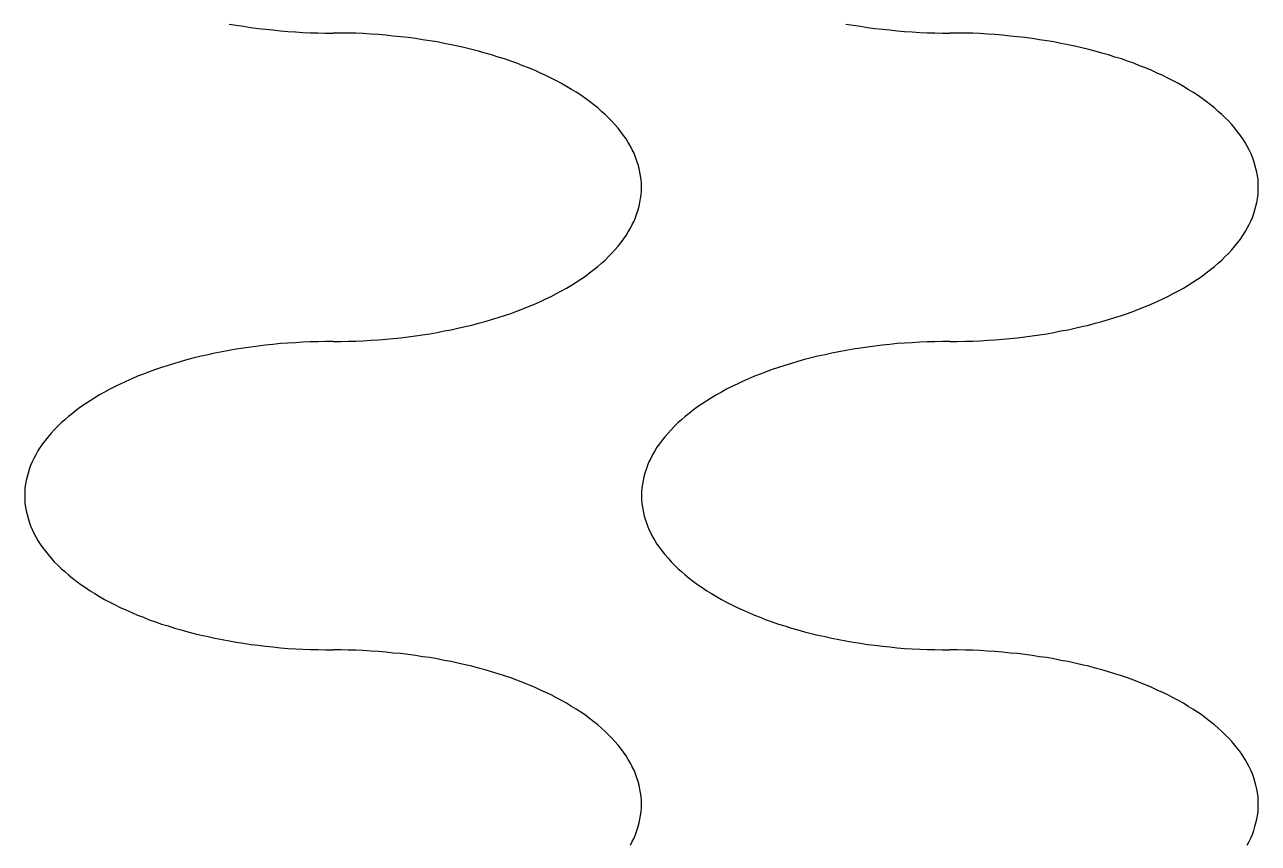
# Model space of a CAD drawing. Extents: x 0 to 40, y 0 to 70.
# Drawn here: x 29.6 to 30, y 56.0373 to 56.3027 of the extents above; entities that cross this region are included whole.
import ezdxf

# ---------------------------------------------------------------- set-up
doc = ezdxf.new("R2010")
doc.units = 0
doc.layers.add('AL_FOIL', color=2, linetype='CONTINUOUS')

msp = doc.modelspace()

# ---------------------------------------------------------------- linework, layer by layer
at = {"layer": 'AL_FOIL'}
for p, q in [((29.6663, 56.3029), (29.6686, 56.3025)), ((29.6686, 56.3025), (29.671, 56.3022)), ((29.671, 56.3022), (29.6733, 56.3018)), ((29.6733, 56.3018), (29.6757, 56.3015)), ((29.6757, 56.3015), (29.6781, 56.3012)), ((29.6781, 56.3012), (29.6805, 56.301)), ((29.6805, 56.301), (29.6829, 56.3007)), ((29.6829, 56.3007), (29.6853, 56.3005)), ((29.6853, 56.3005), (29.6878, 56.3004)), ((29.6878, 56.3004), (29.6902, 56.3002)), ((29.6902, 56.3002), (29.6926, 56.3001)), ((29.6926, 56.3001), (29.6951, 56.3001)), ((29.6951, 56.3001), (29.6975, 56.3)), ((29.6975, 56.3), (29.7, 56.3)), ((29.7025, 56.3), (29.7, 56.3)), ((29.7049, 56.2999), (29.7025, 56.3)), ((29.8663, 56.3029), (29.8686, 56.3025)), ((29.8686, 56.3025), (29.871, 56.3022)), ((29.871, 56.3022), (29.8733, 56.3018)), ((29.8733, 56.3018), (29.8757, 56.3015)), ((29.8757, 56.3015), (29.8781, 56.3012)), ((29.8781, 56.3012), (29.8805, 56.301)), ((29.8805, 56.301), (29.8829, 56.3007)), ((29.8829, 56.3007), (29.8853, 56.3005)), ((29.8853, 56.3005), (29.8878, 56.3004)), ((29.8878, 56.3004), (29.8902, 56.3002)), ((29.8902, 56.3002), (29.8926, 56.3001)), ((29.8926, 56.3001), (29.8951, 56.3001)), ((29.8951, 56.3001), (29.8975, 56.3)), ((29.8975, 56.3), (29.9, 56.3)), ((29.9025, 56.3), (29.9, 56.3)), ((29.9049, 56.2999), (29.9025, 56.3)), ((29.7074, 56.2999), (29.7049, 56.2999)), ((29.7098, 56.2998), (29.7074, 56.2999)), ((29.7122, 56.2996), (29.7098, 56.2998)), ((29.7147, 56.2995), (29.7122, 56.2996)), ((29.7171, 56.2993), (29.7147, 56.2995)), ((29.7195, 56.299), (29.7171, 56.2993)), ((29.7219, 56.2988), (29.7195, 56.299)), ((29.7243, 56.2985), (29.7219, 56.2988)), ((29.7267, 56.2982), (29.7243, 56.2985)), ((29.729, 56.2978), (29.7267, 56.2982)), ((29.7314, 56.2975), (29.729, 56.2978)), ((29.7337, 56.2971), (29.7314, 56.2975)), ((29.736, 56.2966), (29.7337, 56.2971)), ((29.7383, 56.2962), (29.736, 56.2966)), ((29.7405, 56.2957), (29.7383, 56.2962)), ((29.9074, 56.2999), (29.9049, 56.2999)), ((29.9098, 56.2998), (29.9074, 56.2999)), ((29.9122, 56.2996), (29.9098, 56.2998)), ((29.9147, 56.2995), (29.9122, 56.2996)), ((29.9171, 56.2993), (29.9147, 56.2995)), ((29.9195, 56.299), (29.9171, 56.2993)), ((29.9219, 56.2988), (29.9195, 56.299)), ((29.9243, 56.2985), (29.9219, 56.2988)), ((29.9267, 56.2982), (29.9243, 56.2985)), ((29.929, 56.2978), (29.9267, 56.2982)), ((29.9314, 56.2975), (29.929, 56.2978)), ((29.9337, 56.2971), (29.9314, 56.2975)), ((29.936, 56.2966), (29.9337, 56.2971)), ((29.9383, 56.2962), (29.936, 56.2966)), ((29.9405, 56.2957), (29.9383, 56.2962)), ((29.7428, 56.2952), (29.7405, 56.2957)), ((29.745, 56.2947), (29.7428, 56.2952)), ((29.7471, 56.2941), (29.745, 56.2947)), ((29.7493, 56.2935), (29.7471, 56.2941)), ((29.7514, 56.2929), (29.7493, 56.2935)), ((29.7535, 56.2922), (29.7514, 56.2929)), ((29.7556, 56.2916), (29.7535, 56.2922)), ((29.9428, 56.2952), (29.9405, 56.2957)), ((29.945, 56.2947), (29.9428, 56.2952)), ((29.9471, 56.2941), (29.945, 56.2947)), ((29.9493, 56.2935), (29.9471, 56.2941)), ((29.9514, 56.2929), (29.9493, 56.2935)), ((29.9535, 56.2922), (29.9514, 56.2929)), ((29.9556, 56.2916), (29.9535, 56.2922)), ((29.7576, 56.2909), (29.7556, 56.2916)), ((29.7596, 56.2902), (29.7576, 56.2909)), ((29.7615, 56.2894), (29.7596, 56.2902)), ((29.7634, 56.2887), (29.7615, 56.2894)), ((29.7653, 56.2879), (29.7634, 56.2887)), ((29.9576, 56.2909), (29.9556, 56.2916)), ((29.9596, 56.2902), (29.9576, 56.2909)), ((29.9615, 56.2894), (29.9596, 56.2902)), ((29.9634, 56.2887), (29.9615, 56.2894)), ((29.9653, 56.2879), (29.9634, 56.2887)), ((29.7672, 56.287), (29.7653, 56.2879)), ((29.769, 56.2862), (29.7672, 56.287)), ((29.7707, 56.2854), (29.769, 56.2862)), ((29.7724, 56.2845), (29.7707, 56.2854)), ((29.7741, 56.2836), (29.7724, 56.2845)), ((29.9672, 56.287), (29.9653, 56.2879)), ((29.969, 56.2862), (29.9672, 56.287)), ((29.9707, 56.2854), (29.969, 56.2862)), ((29.9724, 56.2845), (29.9707, 56.2854)), ((29.9741, 56.2836), (29.9724, 56.2845)), ((29.7757, 56.2827), (29.7741, 56.2836)), ((29.7773, 56.2817), (29.7757, 56.2827)), ((29.7788, 56.2808), (29.7773, 56.2817)), ((29.7803, 56.2798), (29.7788, 56.2808)), ((29.9757, 56.2827), (29.9741, 56.2836)), ((29.9773, 56.2817), (29.9757, 56.2827)), ((29.9788, 56.2808), (29.9773, 56.2817)), ((29.9803, 56.2798), (29.9788, 56.2808)), ((29.7818, 56.2788), (29.7803, 56.2798)), ((29.7831, 56.2778), (29.7818, 56.2788)), ((29.7845, 56.2767), (29.7831, 56.2778)), ((29.7858, 56.2757), (29.7845, 56.2767)), ((29.9818, 56.2788), (29.9803, 56.2798)), ((29.9831, 56.2778), (29.9818, 56.2788)), ((29.9845, 56.2767), (29.9831, 56.2778)), ((29.9858, 56.2757), (29.9845, 56.2767)), ((29.787, 56.2746), (29.7858, 56.2757)), ((29.7882, 56.2736), (29.787, 56.2746)), ((29.7893, 56.2725), (29.7882, 56.2736)), ((29.7904, 56.2714), (29.7893, 56.2725)), ((29.987, 56.2746), (29.9858, 56.2757)), ((29.9882, 56.2736), (29.987, 56.2746)), ((29.9893, 56.2725), (29.9882, 56.2736)), ((29.9904, 56.2714), (29.9893, 56.2725)), ((29.7914, 56.2703), (29.7904, 56.2714)), ((29.7924, 56.2691), (29.7914, 56.2703)), ((29.7933, 56.268), (29.7924, 56.2691)), ((29.7942, 56.2668), (29.7933, 56.268)), ((29.9914, 56.2703), (29.9904, 56.2714)), ((29.9924, 56.2691), (29.9914, 56.2703)), ((29.9933, 56.268), (29.9924, 56.2691)), ((29.9942, 56.2668), (29.9933, 56.268)), ((29.795, 56.2657), (29.7942, 56.2668)), ((29.7957, 56.2645), (29.795, 56.2657)), ((29.7964, 56.2633), (29.7957, 56.2645)), ((29.995, 56.2657), (29.9942, 56.2668)), ((29.9957, 56.2645), (29.995, 56.2657)), ((29.9964, 56.2633), (29.9957, 56.2645)), ((29.797, 56.2621), (29.7964, 56.2633)), ((29.7976, 56.261), (29.797, 56.2621)), ((29.7981, 56.2598), (29.7976, 56.261)), ((29.997, 56.2621), (29.9964, 56.2633)), ((29.9976, 56.261), (29.997, 56.2621)), ((29.9981, 56.2598), (29.9976, 56.261)), ((29.7985, 56.2585), (29.7981, 56.2598)), ((29.7989, 56.2573), (29.7985, 56.2585)), ((29.7992, 56.2561), (29.7989, 56.2573)), ((29.7995, 56.2549), (29.7992, 56.2561)), ((29.9985, 56.2585), (29.9981, 56.2598)), ((29.9989, 56.2573), (29.9985, 56.2585)), ((29.9992, 56.2561), (29.9989, 56.2573)), ((29.9995, 56.2549), (29.9992, 56.2561)), ((29.7997, 56.2537), (29.7995, 56.2549)), ((29.7999, 56.2525), (29.7997, 56.2537)), ((29.8, 56.2512), (29.7999, 56.2525)), ((29.9997, 56.2537), (29.9995, 56.2549)), ((29.9999, 56.2525), (29.9997, 56.2537)), ((30, 56.2512), (29.9999, 56.2525)), ((29.7999, 56.2475), (29.8, 56.2488)), ((29.8, 56.25), (29.8, 56.2512)), ((29.8, 56.2488), (29.8, 56.25)), ((29.9999, 56.2475), (30, 56.2488)), ((30, 56.25), (30, 56.2512)), ((30, 56.2488), (30, 56.25)), ((29.7992, 56.2439), (29.7995, 56.2451)), ((29.7995, 56.2451), (29.7997, 56.2463)), ((29.7997, 56.2463), (29.7999, 56.2475)), ((29.9992, 56.2439), (29.9995, 56.2451)), ((29.9995, 56.2451), (29.9997, 56.2463)), ((29.9997, 56.2463), (29.9999, 56.2475)), ((29.7976, 56.239), (29.7981, 56.2402)), ((29.7981, 56.2402), (29.7985, 56.2415)), ((29.7985, 56.2415), (29.7989, 56.2427)), ((29.7989, 56.2427), (29.7992, 56.2439)), ((29.9976, 56.239), (29.9981, 56.2402)), ((29.9981, 56.2402), (29.9985, 56.2415)), ((29.9985, 56.2415), (29.9989, 56.2427)), ((29.9989, 56.2427), (29.9992, 56.2439)), ((29.7957, 56.2355), (29.7964, 56.2367)), ((29.7964, 56.2367), (29.797, 56.2379)), ((29.797, 56.2379), (29.7976, 56.239)), ((29.9957, 56.2355), (29.9964, 56.2367)), ((29.9964, 56.2367), (29.997, 56.2379)), ((29.997, 56.2379), (29.9976, 56.239)), ((29.7924, 56.2309), (29.7933, 56.232)), ((29.7933, 56.232), (29.7942, 56.2332)), ((29.7942, 56.2332), (29.795, 56.2343)), ((29.795, 56.2343), (29.7957, 56.2355)), ((29.9924, 56.2309), (29.9933, 56.232)), ((29.9933, 56.232), (29.9942, 56.2332)), ((29.9942, 56.2332), (29.995, 56.2343)), ((29.995, 56.2343), (29.9957, 56.2355)), ((29.7893, 56.2275), (29.7904, 56.2286)), ((29.7904, 56.2286), (29.7914, 56.2297)), ((29.7914, 56.2297), (29.7924, 56.2309)), ((29.9893, 56.2275), (29.9904, 56.2286)), ((29.9904, 56.2286), (29.9914, 56.2297)), ((29.9914, 56.2297), (29.9924, 56.2309)), ((29.7845, 56.2233), (29.7858, 56.2243)), ((29.7858, 56.2243), (29.787, 56.2254)), ((29.787, 56.2254), (29.7882, 56.2264)), ((29.7882, 56.2264), (29.7893, 56.2275)), ((29.9845, 56.2233), (29.9858, 56.2243)), ((29.9858, 56.2243), (29.987, 56.2254)), ((29.987, 56.2254), (29.9882, 56.2264)), ((29.9882, 56.2264), (29.9893, 56.2275)), ((29.7788, 56.2192), (29.7803, 56.2202)), ((29.7803, 56.2202), (29.7818, 56.2212)), ((29.7818, 56.2212), (29.7831, 56.2222)), ((29.7831, 56.2222), (29.7845, 56.2233)), ((29.9788, 56.2192), (29.9803, 56.2202)), ((29.9803, 56.2202), (29.9818, 56.2212)), ((29.9818, 56.2212), (29.9831, 56.2222)), ((29.9831, 56.2222), (29.9845, 56.2233)), ((29.7724, 56.2155), (29.7741, 56.2164)), ((29.7741, 56.2164), (29.7757, 56.2173)), ((29.7757, 56.2173), (29.7773, 56.2183)), ((29.7773, 56.2183), (29.7788, 56.2192)), ((29.9724, 56.2155), (29.9741, 56.2164)), ((29.9741, 56.2164), (29.9757, 56.2173)), ((29.9757, 56.2173), (29.9773, 56.2183)), ((29.9773, 56.2183), (29.9788, 56.2192)), ((29.7634, 56.2113), (29.7653, 56.2121)), ((29.7653, 56.2121), (29.7672, 56.213)), ((29.7672, 56.213), (29.769, 56.2138)), ((29.769, 56.2138), (29.7707, 56.2146)), ((29.7707, 56.2146), (29.7724, 56.2155)), ((29.9634, 56.2113), (29.9653, 56.2121)), ((29.9653, 56.2121), (29.9672, 56.213)), ((29.9672, 56.213), (29.969, 56.2138)), ((29.969, 56.2138), (29.9707, 56.2146)), ((29.9707, 56.2146), (29.9724, 56.2155)), ((29.7535, 56.2078), (29.7556, 56.2084)), ((29.7556, 56.2084), (29.7576, 56.2091)), ((29.7576, 56.2091), (29.7596, 56.2098)), ((29.7596, 56.2098), (29.7615, 56.2106)), ((29.7615, 56.2106), (29.7634, 56.2113)), ((29.9535, 56.2078), (29.9556, 56.2084)), ((29.9556, 56.2084), (29.9576, 56.2091)), ((29.9576, 56.2091), (29.9596, 56.2098)), ((29.9596, 56.2098), (29.9615, 56.2106)), ((29.9615, 56.2106), (29.9634, 56.2113)), ((29.7383, 56.2038), (29.7405, 56.2043)), ((29.7405, 56.2043), (29.7428, 56.2048)), ((29.7428, 56.2048), (29.745, 56.2053)), ((29.745, 56.2053), (29.7471, 56.2059)), ((29.7471, 56.2059), (29.7493, 56.2065)), ((29.7493, 56.2065), (29.7514, 56.2071)), ((29.7514, 56.2071), (29.7535, 56.2078)), ((29.9383, 56.2038), (29.9405, 56.2043)), ((29.9405, 56.2043), (29.9428, 56.2048)), ((29.9428, 56.2048), (29.945, 56.2053)), ((29.945, 56.2053), (29.9471, 56.2059)), ((29.9471, 56.2059), (29.9493, 56.2065)), ((29.9493, 56.2065), (29.9514, 56.2071)), ((29.9514, 56.2071), (29.9535, 56.2078)), ((29.6975, 56.2), (29.6951, 56.1999)), ((29.7, 56.2), (29.6975, 56.2)), ((29.7, 56.2), (29.7025, 56.2)), ((29.7025, 56.2), (29.7049, 56.2001)), ((29.7049, 56.2001), (29.7074, 56.2001)), ((29.7074, 56.2001), (29.7098, 56.2002)), ((29.7098, 56.2002), (29.7122, 56.2004)), ((29.7122, 56.2004), (29.7147, 56.2005)), ((29.7147, 56.2005), (29.7171, 56.2007)), ((29.7171, 56.2007), (29.7195, 56.201)), ((29.7195, 56.201), (29.7219, 56.2012)), ((29.7219, 56.2012), (29.7243, 56.2015)), ((29.7243, 56.2015), (29.7267, 56.2018)), ((29.7267, 56.2018), (29.729, 56.2022)), ((29.729, 56.2022), (29.7314, 56.2025)), ((29.7314, 56.2025), (29.7337, 56.2029)), ((29.7337, 56.2029), (29.736, 56.2034)), ((29.736, 56.2034), (29.7383, 56.2038)), ((29.8975, 56.2), (29.8951, 56.1999)), ((29.9, 56.2), (29.8975, 56.2)), ((29.9, 56.2), (29.9025, 56.2)), ((29.9025, 56.2), (29.9049, 56.2001)), ((29.9049, 56.2001), (29.9074, 56.2001)), ((29.9074, 56.2001), (29.9098, 56.2002)), ((29.9098, 56.2002), (29.9122, 56.2004)), ((29.9122, 56.2004), (29.9147, 56.2005)), ((29.9147, 56.2005), (29.9171, 56.2007)), ((29.9171, 56.2007), (29.9195, 56.201)), ((29.9195, 56.201), (29.9219, 56.2012)), ((29.9219, 56.2012), (29.9243, 56.2015)), ((29.9243, 56.2015), (29.9267, 56.2018)), ((29.9267, 56.2018), (29.929, 56.2022)), ((29.929, 56.2022), (29.9314, 56.2025)), ((29.9314, 56.2025), (29.9337, 56.2029)), ((29.9337, 56.2029), (29.936, 56.2034)), ((29.936, 56.2034), (29.9383, 56.2038)), ((29.6617, 56.1962), (29.6595, 56.1957)), ((29.664, 56.1966), (29.6617, 56.1962)), ((29.6663, 56.1971), (29.664, 56.1966)), ((29.6686, 56.1975), (29.6663, 56.1971)), ((29.671, 56.1978), (29.6686, 56.1975)), ((29.6733, 56.1982), (29.671, 56.1978)), ((29.6757, 56.1985), (29.6733, 56.1982)), ((29.6781, 56.1988), (29.6757, 56.1985)), ((29.6805, 56.199), (29.6781, 56.1988)), ((29.6829, 56.1993), (29.6805, 56.199)), ((29.6853, 56.1995), (29.6829, 56.1993)), ((29.6878, 56.1996), (29.6853, 56.1995)), ((29.6902, 56.1998), (29.6878, 56.1996)), ((29.6926, 56.1999), (29.6902, 56.1998)), ((29.6951, 56.1999), (29.6926, 56.1999)), ((29.8617, 56.1962), (29.8595, 56.1957)), ((29.864, 56.1966), (29.8617, 56.1962)), ((29.8663, 56.1971), (29.864, 56.1966)), ((29.8686, 56.1975), (29.8663, 56.1971)), ((29.871, 56.1978), (29.8686, 56.1975)), ((29.8733, 56.1982), (29.871, 56.1978)), ((29.8757, 56.1985), (29.8733, 56.1982)), ((29.8781, 56.1988), (29.8757, 56.1985)), ((29.8805, 56.199), (29.8781, 56.1988)), ((29.8829, 56.1993), (29.8805, 56.199)), ((29.8853, 56.1995), (29.8829, 56.1993)), ((29.8878, 56.1996), (29.8853, 56.1995)), ((29.8902, 56.1998), (29.8878, 56.1996)), ((29.8926, 56.1999), (29.8902, 56.1998)), ((29.8951, 56.1999), (29.8926, 56.1999)), ((29.6465, 56.1922), (29.6444, 56.1916)), ((29.6486, 56.1929), (29.6465, 56.1922)), ((29.6507, 56.1935), (29.6486, 56.1929)), ((29.6529, 56.1941), (29.6507, 56.1935)), ((29.655, 56.1947), (29.6529, 56.1941)), ((29.6572, 56.1952), (29.655, 56.1947)), ((29.6595, 56.1957), (29.6572, 56.1952)), ((29.8465, 56.1922), (29.8444, 56.1916)), ((29.8486, 56.1929), (29.8465, 56.1922)), ((29.8507, 56.1935), (29.8486, 56.1929)), ((29.8529, 56.1941), (29.8507, 56.1935)), ((29.855, 56.1947), (29.8529, 56.1941)), ((29.8572, 56.1952), (29.855, 56.1947)), ((29.8595, 56.1957), (29.8572, 56.1952)), ((29.6366, 56.1887), (29.6347, 56.1879)), ((29.6385, 56.1894), (29.6366, 56.1887)), ((29.6404, 56.1902), (29.6385, 56.1894)), ((29.6424, 56.1909), (29.6404, 56.1902)), ((29.6444, 56.1916), (29.6424, 56.1909)), ((29.8366, 56.1887), (29.8347, 56.1879)), ((29.8385, 56.1894), (29.8366, 56.1887)), ((29.8404, 56.1902), (29.8385, 56.1894)), ((29.8424, 56.1909), (29.8404, 56.1902)), ((29.8444, 56.1916), (29.8424, 56.1909)), ((29.6276, 56.1845), (29.6259, 56.1836)), ((29.6293, 56.1854), (29.6276, 56.1845)), ((29.631, 56.1862), (29.6293, 56.1854)), ((29.6328, 56.187), (29.631, 56.1862)), ((29.6347, 56.1879), (29.6328, 56.187)), ((29.8276, 56.1845), (29.8259, 56.1836)), ((29.8293, 56.1854), (29.8276, 56.1845)), ((29.831, 56.1862), (29.8293, 56.1854)), ((29.8328, 56.187), (29.831, 56.1862)), ((29.8347, 56.1879), (29.8328, 56.187)), ((29.6212, 56.1808), (29.6197, 56.1798)), ((29.6227, 56.1817), (29.6212, 56.1808)), ((29.6243, 56.1827), (29.6227, 56.1817)), ((29.6259, 56.1836), (29.6243, 56.1827)), ((29.8212, 56.1808), (29.8197, 56.1798)), ((29.8227, 56.1817), (29.8212, 56.1808)), ((29.8243, 56.1827), (29.8227, 56.1817)), ((29.8259, 56.1836), (29.8243, 56.1827)), ((29.6155, 56.1767), (29.6142, 56.1757)), ((29.6169, 56.1778), (29.6155, 56.1767)), ((29.6182, 56.1788), (29.6169, 56.1778)), ((29.6197, 56.1798), (29.6182, 56.1788)), ((29.8155, 56.1767), (29.8142, 56.1757)), ((29.8169, 56.1778), (29.8155, 56.1767)), ((29.8182, 56.1788), (29.8169, 56.1778)), ((29.8197, 56.1798), (29.8182, 56.1788)), ((29.6107, 56.1725), (29.6096, 56.1714)), ((29.6118, 56.1736), (29.6107, 56.1725)), ((29.613, 56.1746), (29.6118, 56.1736)), ((29.6142, 56.1757), (29.613, 56.1746)), ((29.8107, 56.1725), (29.8096, 56.1714)), ((29.8118, 56.1736), (29.8107, 56.1725)), ((29.813, 56.1746), (29.8118, 56.1736)), ((29.8142, 56.1757), (29.813, 56.1746)), ((29.6067, 56.168), (29.6058, 56.1668)), ((29.6076, 56.1691), (29.6067, 56.168)), ((29.6086, 56.1703), (29.6076, 56.1691)), ((29.6096, 56.1714), (29.6086, 56.1703)), ((29.8067, 56.168), (29.8058, 56.1668)), ((29.8076, 56.1691), (29.8067, 56.168)), ((29.8086, 56.1703), (29.8076, 56.1691)), ((29.8096, 56.1714), (29.8086, 56.1703)), ((29.6043, 56.1645), (29.6036, 56.1633)), ((29.605, 56.1657), (29.6043, 56.1645)), ((29.6058, 56.1668), (29.605, 56.1657)), ((29.8043, 56.1645), (29.8036, 56.1633)), ((29.805, 56.1657), (29.8043, 56.1645)), ((29.8058, 56.1668), (29.805, 56.1657)), ((29.6024, 56.161), (29.6019, 56.1598)), ((29.603, 56.1621), (29.6024, 56.161)), ((29.6036, 56.1633), (29.603, 56.1621)), ((29.8024, 56.161), (29.8019, 56.1598)), ((29.803, 56.1621), (29.8024, 56.161)), ((29.8036, 56.1633), (29.803, 56.1621)), ((29.6008, 56.1561), (29.6005, 56.1549)), ((29.6011, 56.1573), (29.6008, 56.1561)), ((29.6015, 56.1585), (29.6011, 56.1573)), ((29.6019, 56.1598), (29.6015, 56.1585)), ((29.8008, 56.1561), (29.8005, 56.1549)), ((29.8011, 56.1573), (29.8008, 56.1561)), ((29.8015, 56.1585), (29.8011, 56.1573)), ((29.8019, 56.1598), (29.8015, 56.1585)), ((29.6001, 56.1525), (29.6, 56.1512)), ((29.6003, 56.1537), (29.6001, 56.1525)), ((29.6005, 56.1549), (29.6003, 56.1537)), ((29.8001, 56.1525), (29.8, 56.1512)), ((29.8003, 56.1537), (29.8001, 56.1525)), ((29.8005, 56.1549), (29.8003, 56.1537)), ((29.6, 56.1512), (29.6, 56.15)), ((29.6, 56.15), (29.6, 56.1488)), ((29.6, 56.1488), (29.6001, 56.1475)), ((29.8, 56.1512), (29.8, 56.15)), ((29.8, 56.15), (29.8, 56.1488)), ((29.8, 56.1488), (29.8001, 56.1475)), ((29.6001, 56.1475), (29.6003, 56.1463)), ((29.6003, 56.1463), (29.6005, 56.1451)), ((29.6005, 56.1451), (29.6008, 56.1439)), ((29.8001, 56.1475), (29.8003, 56.1463)), ((29.8003, 56.1463), (29.8005, 56.1451)), ((29.8005, 56.1451), (29.8008, 56.1439)), ((29.6008, 56.1439), (29.6011, 56.1427)), ((29.6011, 56.1427), (29.6015, 56.1415)), ((29.6015, 56.1415), (29.6019, 56.1402)), ((29.6019, 56.1402), (29.6024, 56.139)), ((29.8008, 56.1439), (29.8011, 56.1427)), ((29.8011, 56.1427), (29.8015, 56.1415)), ((29.8015, 56.1415), (29.8019, 56.1402)), ((29.8019, 56.1402), (29.8024, 56.139)), ((29.6024, 56.139), (29.603, 56.1379)), ((29.603, 56.1379), (29.6036, 56.1367)), ((29.6036, 56.1367), (29.6043, 56.1355)), ((29.8024, 56.139), (29.803, 56.1379)), ((29.803, 56.1379), (29.8036, 56.1367)), ((29.8036, 56.1367), (29.8043, 56.1355)), ((29.6043, 56.1355), (29.605, 56.1343)), ((29.605, 56.1343), (29.6058, 56.1332)), ((29.6058, 56.1332), (29.6067, 56.132)), ((29.6067, 56.132), (29.6076, 56.1309)), ((29.8043, 56.1355), (29.805, 56.1343)), ((29.805, 56.1343), (29.8058, 56.1332)), ((29.8058, 56.1332), (29.8067, 56.132)), ((29.8067, 56.132), (29.8076, 56.1309)), ((29.6076, 56.1309), (29.6086, 56.1297)), ((29.6086, 56.1297), (29.6096, 56.1286)), ((29.6096, 56.1286), (29.6107, 56.1275)), ((29.8076, 56.1309), (29.8086, 56.1297)), ((29.8086, 56.1297), (29.8096, 56.1286)), ((29.8096, 56.1286), (29.8107, 56.1275)), ((29.6107, 56.1275), (29.6118, 56.1264)), ((29.6118, 56.1264), (29.613, 56.1254)), ((29.613, 56.1254), (29.6142, 56.1243)), ((29.6142, 56.1243), (29.6155, 56.1233)), ((29.8107, 56.1275), (29.8118, 56.1264)), ((29.8118, 56.1264), (29.813, 56.1254)), ((29.813, 56.1254), (29.8142, 56.1243)), ((29.8142, 56.1243), (29.8155, 56.1233)), ((29.6155, 56.1233), (29.6169, 56.1222)), ((29.6169, 56.1222), (29.6182, 56.1212)), ((29.6182, 56.1212), (29.6197, 56.1202)), ((29.6197, 56.1202), (29.6212, 56.1192)), ((29.8155, 56.1233), (29.8169, 56.1222)), ((29.8169, 56.1222), (29.8182, 56.1212)), ((29.8182, 56.1212), (29.8197, 56.1202)), ((29.8197, 56.1202), (29.8212, 56.1192)), ((29.6212, 56.1192), (29.6227, 56.1183)), ((29.6227, 56.1183), (29.6243, 56.1173)), ((29.6243, 56.1173), (29.6259, 56.1164)), ((29.6259, 56.1164), (29.6276, 56.1155)), ((29.8212, 56.1192), (29.8227, 56.1183)), ((29.8227, 56.1183), (29.8243, 56.1173)), ((29.8243, 56.1173), (29.8259, 56.1164)), ((29.8259, 56.1164), (29.8276, 56.1155)), ((29.6276, 56.1155), (29.6293, 56.1146)), ((29.6293, 56.1146), (29.631, 56.1138)), ((29.631, 56.1138), (29.6328, 56.113)), ((29.6328, 56.113), (29.6347, 56.1121)), ((29.6347, 56.1121), (29.6366, 56.1113)), ((29.8276, 56.1155), (29.8293, 56.1146)), ((29.8293, 56.1146), (29.831, 56.1138)), ((29.831, 56.1138), (29.8328, 56.113)), ((29.8328, 56.113), (29.8347, 56.1121)), ((29.8347, 56.1121), (29.8366, 56.1113)), ((29.6366, 56.1113), (29.6385, 56.1106)), ((29.6385, 56.1106), (29.6404, 56.1098)), ((29.6404, 56.1098), (29.6424, 56.1091)), ((29.6424, 56.1091), (29.6444, 56.1084)), ((29.6444, 56.1084), (29.6465, 56.1078)), ((29.8366, 56.1113), (29.8385, 56.1106)), ((29.8385, 56.1106), (29.8404, 56.1098)), ((29.8404, 56.1098), (29.8424, 56.1091)), ((29.8424, 56.1091), (29.8444, 56.1084)), ((29.8444, 56.1084), (29.8465, 56.1078)), ((29.6465, 56.1078), (29.6486, 56.1071)), ((29.6486, 56.1071), (29.6507, 56.1065)), ((29.6507, 56.1065), (29.6529, 56.1059)), ((29.6529, 56.1059), (29.655, 56.1053)), ((29.655, 56.1053), (29.6572, 56.1048)), ((29.6572, 56.1048), (29.6595, 56.1043)), ((29.6595, 56.1043), (29.6617, 56.1038)), ((29.8465, 56.1078), (29.8486, 56.1071)), ((29.8486, 56.1071), (29.8507, 56.1065)), ((29.8507, 56.1065), (29.8529, 56.1059)), ((29.8529, 56.1059), (29.855, 56.1053)), ((29.855, 56.1053), (29.8572, 56.1048)), ((29.8572, 56.1048), (29.8595, 56.1043)), ((29.8595, 56.1043), (29.8617, 56.1038)), ((29.6617, 56.1038), (29.664, 56.1034)), ((29.664, 56.1034), (29.6663, 56.1029)), ((29.6663, 56.1029), (29.6686, 56.1025)), ((29.6686, 56.1025), (29.671, 56.1022)), ((29.671, 56.1022), (29.6733, 56.1018)), ((29.6733, 56.1018), (29.6757, 56.1015)), ((29.6757, 56.1015), (29.6781, 56.1012)), ((29.6781, 56.1012), (29.6805, 56.101)), ((29.6805, 56.101), (29.6829, 56.1007)), ((29.6829, 56.1007), (29.6853, 56.1005)), ((29.6853, 56.1005), (29.6878, 56.1004)), ((29.6878, 56.1004), (29.6902, 56.1002)), ((29.6902, 56.1002), (29.6926, 56.1001)), ((29.6926, 56.1001), (29.6951, 56.1001)), ((29.6951, 56.1001), (29.6975, 56.1)), ((29.6975, 56.1), (29.7, 56.1)), ((29.7025, 56.1), (29.7, 56.1)), ((29.7049, 56.0999), (29.7025, 56.1)), ((29.8617, 56.1038), (29.864, 56.1034)), ((29.864, 56.1034), (29.8663, 56.1029)), ((29.8663, 56.1029), (29.8686, 56.1025)), ((29.8686, 56.1025), (29.871, 56.1022)), ((29.871, 56.1022), (29.8733, 56.1018)), ((29.8733, 56.1018), (29.8757, 56.1015)), ((29.8757, 56.1015), (29.8781, 56.1012)), ((29.8781, 56.1012), (29.8805, 56.101)), ((29.8805, 56.101), (29.8829, 56.1007)), ((29.8829, 56.1007), (29.8853, 56.1005)), ((29.8853, 56.1005), (29.8878, 56.1004)), ((29.8878, 56.1004), (29.8902, 56.1002)), ((29.8902, 56.1002), (29.8926, 56.1001)), ((29.8926, 56.1001), (29.8951, 56.1001)), ((29.8951, 56.1001), (29.8975, 56.1)), ((29.8975, 56.1), (29.9, 56.1)), ((29.9025, 56.1), (29.9, 56.1)), ((29.9049, 56.0999), (29.9025, 56.1)), ((29.7074, 56.0999), (29.7049, 56.0999)), ((29.7098, 56.0998), (29.7074, 56.0999)), ((29.7122, 56.0996), (29.7098, 56.0998)), ((29.7147, 56.0995), (29.7122, 56.0996)), ((29.7171, 56.0993), (29.7147, 56.0995)), ((29.7195, 56.099), (29.7171, 56.0993)), ((29.7219, 56.0988), (29.7195, 56.099)), ((29.7243, 56.0985), (29.7219, 56.0988)), ((29.7267, 56.0982), (29.7243, 56.0985)), ((29.729, 56.0978), (29.7267, 56.0982)), ((29.7314, 56.0975), (29.729, 56.0978)), ((29.7337, 56.0971), (29.7314, 56.0975)), ((29.736, 56.0966), (29.7337, 56.0971)), ((29.7383, 56.0962), (29.736, 56.0966)), ((29.7405, 56.0957), (29.7383, 56.0962)), ((29.9074, 56.0999), (29.9049, 56.0999)), ((29.9098, 56.0998), (29.9074, 56.0999)), ((29.9122, 56.0996), (29.9098, 56.0998)), ((29.9147, 56.0995), (29.9122, 56.0996)), ((29.9171, 56.0993), (29.9147, 56.0995)), ((29.9195, 56.099), (29.9171, 56.0993)), ((29.9219, 56.0988), (29.9195, 56.099)), ((29.9243, 56.0985), (29.9219, 56.0988)), ((29.9267, 56.0982), (29.9243, 56.0985)), ((29.929, 56.0978), (29.9267, 56.0982)), ((29.9314, 56.0975), (29.929, 56.0978)), ((29.9337, 56.0971), (29.9314, 56.0975)), ((29.936, 56.0966), (29.9337, 56.0971)), ((29.9383, 56.0962), (29.936, 56.0966)), ((29.9405, 56.0957), (29.9383, 56.0962)), ((29.7428, 56.0952), (29.7405, 56.0957)), ((29.745, 56.0947), (29.7428, 56.0952)), ((29.7471, 56.0941), (29.745, 56.0947)), ((29.7493, 56.0935), (29.7471, 56.0941)), ((29.7514, 56.0929), (29.7493, 56.0935)), ((29.7535, 56.0922), (29.7514, 56.0929)), ((29.7556, 56.0916), (29.7535, 56.0922)), ((29.9428, 56.0952), (29.9405, 56.0957)), ((29.945, 56.0947), (29.9428, 56.0952)), ((29.9471, 56.0941), (29.945, 56.0947)), ((29.9493, 56.0935), (29.9471, 56.0941)), ((29.9514, 56.0929), (29.9493, 56.0935)), ((29.9535, 56.0922), (29.9514, 56.0929)), ((29.9556, 56.0916), (29.9535, 56.0922)), ((29.7576, 56.0909), (29.7556, 56.0916)), ((29.7596, 56.0902), (29.7576, 56.0909)), ((29.7615, 56.0894), (29.7596, 56.0902)), ((29.7634, 56.0887), (29.7615, 56.0894)), ((29.7653, 56.0879), (29.7634, 56.0887)), ((29.9576, 56.0909), (29.9556, 56.0916)), ((29.9596, 56.0902), (29.9576, 56.0909)), ((29.9615, 56.0894), (29.9596, 56.0902)), ((29.9634, 56.0887), (29.9615, 56.0894)), ((29.9653, 56.0879), (29.9634, 56.0887)), ((29.7672, 56.087), (29.7653, 56.0879)), ((29.769, 56.0862), (29.7672, 56.087)), ((29.7707, 56.0854), (29.769, 56.0862)), ((29.7724, 56.0845), (29.7707, 56.0854)), ((29.7741, 56.0836), (29.7724, 56.0845)), ((29.9672, 56.087), (29.9653, 56.0879)), ((29.969, 56.0862), (29.9672, 56.087)), ((29.9707, 56.0854), (29.969, 56.0862)), ((29.9724, 56.0845), (29.9707, 56.0854)), ((29.9741, 56.0836), (29.9724, 56.0845)), ((29.7757, 56.0827), (29.7741, 56.0836)), ((29.7773, 56.0817), (29.7757, 56.0827)), ((29.7788, 56.0808), (29.7773, 56.0817)), ((29.7803, 56.0798), (29.7788, 56.0808)), ((29.9757, 56.0827), (29.9741, 56.0836)), ((29.9773, 56.0817), (29.9757, 56.0827)), ((29.9788, 56.0808), (29.9773, 56.0817)), ((29.9803, 56.0798), (29.9788, 56.0808)), ((29.7818, 56.0788), (29.7803, 56.0798)), ((29.7831, 56.0778), (29.7818, 56.0788)), ((29.7845, 56.0767), (29.7831, 56.0778)), ((29.7858, 56.0757), (29.7845, 56.0767)), ((29.9818, 56.0788), (29.9803, 56.0798)), ((29.9831, 56.0778), (29.9818, 56.0788)), ((29.9845, 56.0767), (29.9831, 56.0778)), ((29.9858, 56.0757), (29.9845, 56.0767)), ((29.787, 56.0746), (29.7858, 56.0757)), ((29.7882, 56.0736), (29.787, 56.0746)), ((29.7893, 56.0725), (29.7882, 56.0736)), ((29.7904, 56.0714), (29.7893, 56.0725)), ((29.987, 56.0746), (29.9858, 56.0757)), ((29.9882, 56.0736), (29.987, 56.0746)), ((29.9893, 56.0725), (29.9882, 56.0736)), ((29.9904, 56.0714), (29.9893, 56.0725)), ((29.7914, 56.0703), (29.7904, 56.0714)), ((29.7924, 56.0691), (29.7914, 56.0703)), ((29.7933, 56.068), (29.7924, 56.0691)), ((29.7942, 56.0668), (29.7933, 56.068)), ((29.9914, 56.0703), (29.9904, 56.0714)), ((29.9924, 56.0691), (29.9914, 56.0703)), ((29.9933, 56.068), (29.9924, 56.0691)), ((29.9942, 56.0668), (29.9933, 56.068)), ((29.795, 56.0657), (29.7942, 56.0668)), ((29.7957, 56.0645), (29.795, 56.0657)), ((29.7964, 56.0633), (29.7957, 56.0645)), ((29.995, 56.0657), (29.9942, 56.0668)), ((29.9957, 56.0645), (29.995, 56.0657)), ((29.9964, 56.0633), (29.9957, 56.0645)), ((29.797, 56.0621), (29.7964, 56.0633)), ((29.7976, 56.061), (29.797, 56.0621)), ((29.7981, 56.0598), (29.7976, 56.061)), ((29.997, 56.0621), (29.9964, 56.0633)), ((29.9976, 56.061), (29.997, 56.0621)), ((29.9981, 56.0598), (29.9976, 56.061)), ((29.7985, 56.0585), (29.7981, 56.0598)), ((29.7989, 56.0573), (29.7985, 56.0585)), ((29.7992, 56.0561), (29.7989, 56.0573)), ((29.7995, 56.0549), (29.7992, 56.0561)), ((29.9985, 56.0585), (29.9981, 56.0598)), ((29.9989, 56.0573), (29.9985, 56.0585)), ((29.9992, 56.0561), (29.9989, 56.0573)), ((29.9995, 56.0549), (29.9992, 56.0561)), ((29.7997, 56.0537), (29.7995, 56.0549)), ((29.7999, 56.0525), (29.7997, 56.0537)), ((29.8, 56.0512), (29.7999, 56.0525)), ((29.9997, 56.0537), (29.9995, 56.0549)), ((29.9999, 56.0525), (29.9997, 56.0537)), ((30, 56.0512), (29.9999, 56.0525)), ((29.7999, 56.0475), (29.8, 56.0488)), ((29.8, 56.05), (29.8, 56.0512)), ((29.8, 56.0488), (29.8, 56.05)), ((29.9999, 56.0475), (30, 56.0488)), ((30, 56.05), (30, 56.0512)), ((30, 56.0488), (30, 56.05)), ((29.7992, 56.0439), (29.7995, 56.0451)), ((29.7995, 56.0451), (29.7997, 56.0463)), ((29.7997, 56.0463), (29.7999, 56.0475)), ((29.9992, 56.0439), (29.9995, 56.0451)), ((29.9995, 56.0451), (29.9997, 56.0463)), ((29.9997, 56.0463), (29.9999, 56.0475)), ((29.7976, 56.039), (29.7981, 56.0402)), ((29.7981, 56.0402), (29.7985, 56.0415)), ((29.7985, 56.0415), (29.7989, 56.0427)), ((29.7989, 56.0427), (29.7992, 56.0439)), ((29.9976, 56.039), (29.9981, 56.0402)), ((29.9981, 56.0402), (29.9985, 56.0415)), ((29.9985, 56.0415), (29.9989, 56.0427)), ((29.9989, 56.0427), (29.9992, 56.0439)), ((29.7964, 56.0367), (29.797, 56.0379)), ((29.797, 56.0379), (29.7976, 56.039)), ((29.9964, 56.0367), (29.997, 56.0379)), ((29.997, 56.0379), (29.9976, 56.039))]:
    msp.add_line(p, q, dxfattribs=at)

doc.saveas('drawing.dxf')
